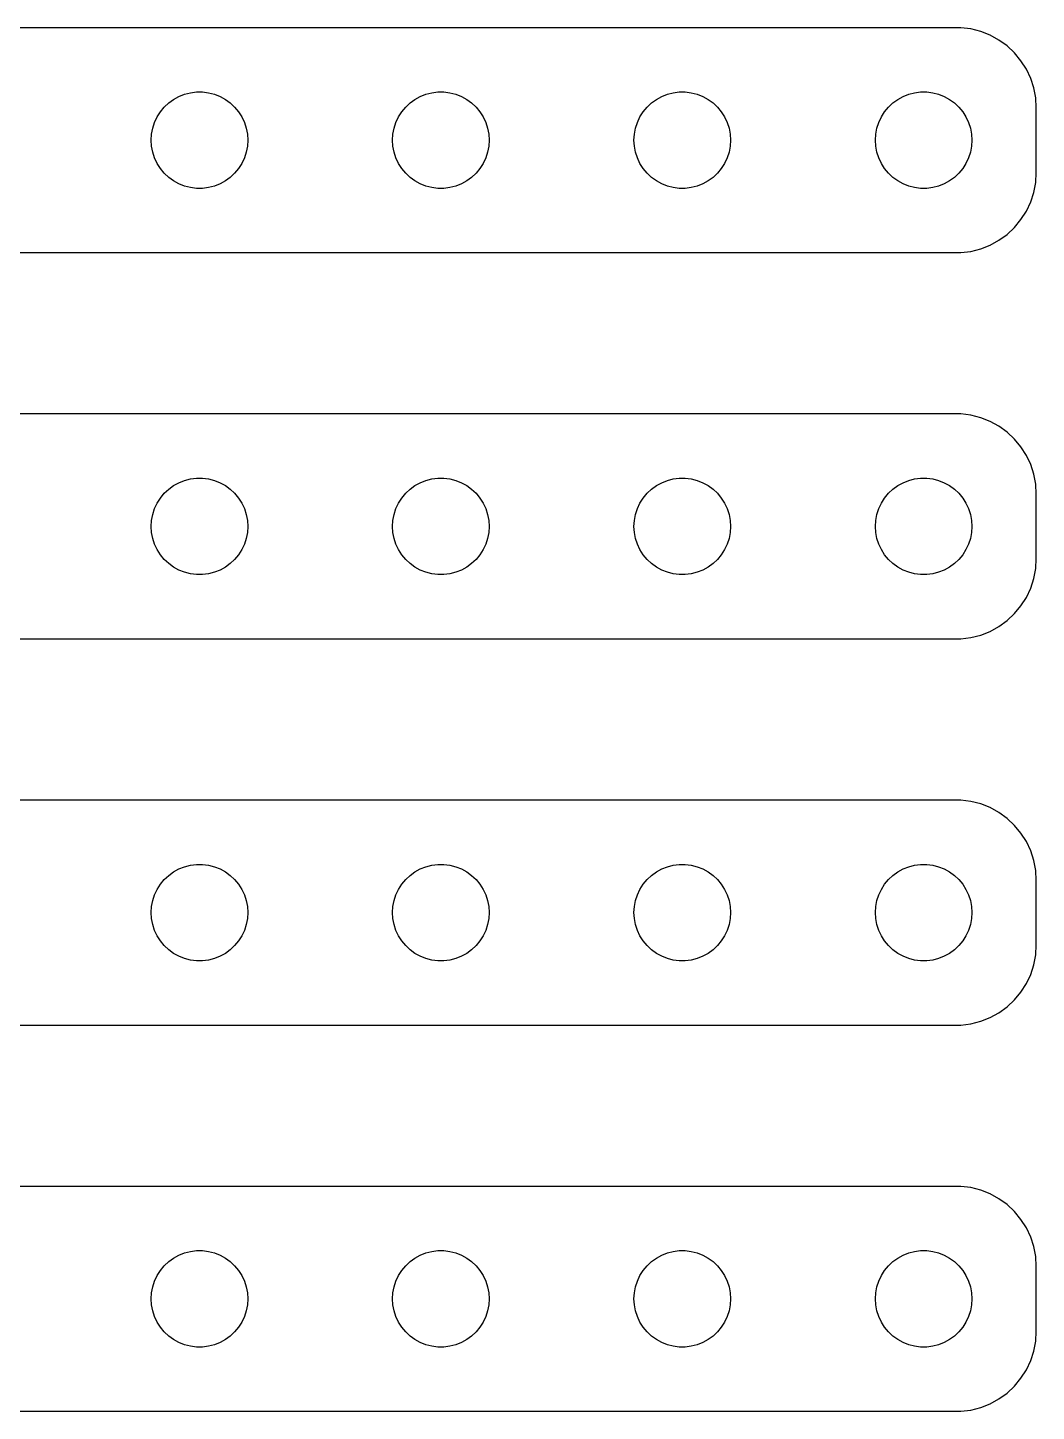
# Model space of a CAD drawing. Header units: metres. Extents: x -127 to 127, y 65 to 151.
# Drawn here: x 64.3 to 127, y 65 to 151 of the extents above; entities that cross this region are included whole.
import ezdxf

# ---------------------------------------------------------------- set-up
doc = ezdxf.new("R2010")
doc.units = ezdxf.units.M

msp = doc.modelspace()

# ---------------------------------------------------------------- linework, layer by layer
for p, q in [((122.314, 150.99), (-122.314, 150.99)), ((122.937, 150.911), (122.314, 150.99)), ((123.545, 150.755), (122.937, 150.911)), ((124.129, 150.524), (123.545, 150.755)), ((124.679, 150.222), (124.129, 150.524)), ((125.187, 149.853), (124.679, 150.222)), ((125.645, 149.423), (125.187, 149.853)), ((126.045, 148.939), (125.645, 149.423)), ((126.382, 148.409), (126.045, 148.939)), ((126.649, 147.841), (126.382, 148.409)), ((126.843, 147.243), (126.649, 147.841)), ((126.961, 146.627), (126.843, 147.243)), ((72.8131, 146.054), (73.0877, 146.312)), ((73.0877, 146.312), (73.3925, 146.533)), ((73.3925, 146.533), (73.7227, 146.714)), ((73.7227, 146.714), (74.073, 146.853)), ((74.073, 146.853), (74.4379, 146.947)), ((74.4379, 146.947), (74.8116, 146.994)), ((74.8116, 146.994), (75.1884, 146.994)), ((75.1884, 146.994), (75.5621, 146.947)), ((75.5621, 146.947), (75.927, 146.853)), ((75.927, 146.853), (76.2773, 146.714)), ((76.2773, 146.714), (76.6075, 146.533)), ((76.6075, 146.533), (76.9123, 146.312)), ((76.9123, 146.312), (77.1869, 146.054)), ((87.8131, 146.054), (88.0877, 146.312)), ((88.0877, 146.312), (88.3925, 146.533)), ((88.3925, 146.533), (88.7227, 146.714)), ((88.7227, 146.714), (89.073, 146.853)), ((89.073, 146.853), (89.4379, 146.947)), ((89.4379, 146.947), (89.8116, 146.994)), ((89.8116, 146.994), (90.1884, 146.994)), ((90.1884, 146.994), (90.5621, 146.947)), ((90.5621, 146.947), (90.927, 146.853)), ((90.927, 146.853), (91.2773, 146.714)), ((91.2773, 146.714), (91.6075, 146.533)), ((91.6075, 146.533), (91.9123, 146.312)), ((91.9123, 146.312), (92.1869, 146.054)), ((102.813, 146.054), (103.088, 146.312)), ((103.088, 146.312), (103.393, 146.533)), ((103.393, 146.533), (103.723, 146.714)), ((103.723, 146.714), (104.073, 146.853)), ((104.073, 146.853), (104.438, 146.947)), ((104.438, 146.947), (104.812, 146.994)), ((104.812, 146.994), (105.188, 146.994)), ((105.188, 146.994), (105.562, 146.947)), ((105.562, 146.947), (105.927, 146.853)), ((105.927, 146.853), (106.277, 146.714)), ((106.277, 146.714), (106.607, 146.533)), ((106.607, 146.533), (106.912, 146.312)), ((106.912, 146.312), (107.187, 146.054)), ((117.813, 146.054), (118.088, 146.312)), ((118.088, 146.312), (118.393, 146.533)), ((118.393, 146.533), (118.723, 146.714)), ((118.723, 146.714), (119.073, 146.853)), ((119.073, 146.853), (119.438, 146.947)), ((119.438, 146.947), (119.812, 146.994)), ((119.812, 146.994), (120.188, 146.994)), ((120.188, 146.994), (120.562, 146.947)), ((120.562, 146.947), (120.927, 146.853)), ((120.927, 146.853), (121.277, 146.714)), ((121.277, 146.714), (121.607, 146.533)), ((121.607, 146.533), (121.912, 146.312)), ((121.912, 146.312), (122.187, 146.054)), ((127, 146), (126.961, 146.627)), ((72.2107, 145.104), (72.3711, 145.445)), ((72.3711, 145.445), (72.573, 145.763)), ((72.573, 145.763), (72.8131, 146.054)), ((77.1869, 146.054), (77.427, 145.763)), ((77.427, 145.763), (77.6289, 145.445)), ((77.6289, 145.445), (77.7893, 145.104)), ((87.2107, 145.104), (87.3711, 145.445)), ((87.3711, 145.445), (87.573, 145.763)), ((87.573, 145.763), (87.8131, 146.054)), ((92.1869, 146.054), (92.427, 145.763)), ((92.427, 145.763), (92.6289, 145.445)), ((92.6289, 145.445), (92.7893, 145.104)), ((102.211, 145.104), (102.371, 145.445)), ((102.371, 145.445), (102.573, 145.763)), ((102.573, 145.763), (102.813, 146.054)), ((107.187, 146.054), (107.427, 145.763)), ((107.427, 145.763), (107.629, 145.445)), ((107.629, 145.445), (107.789, 145.104)), ((117.211, 145.104), (117.371, 145.445)), ((117.371, 145.445), (117.573, 145.763)), ((117.573, 145.763), (117.813, 146.054)), ((122.187, 146.054), (122.427, 145.763)), ((122.427, 145.763), (122.629, 145.445)), ((122.629, 145.445), (122.789, 145.104)), ((127, 142), (127, 146)), ((72.0237, 144.376), (72.0943, 144.746)), ((72.0943, 144.746), (72.2107, 145.104)), ((77.7893, 145.104), (77.9057, 144.746)), ((77.9057, 144.746), (77.9763, 144.376)), ((87.0237, 144.376), (87.0943, 144.746)), ((87.0943, 144.746), (87.2107, 145.104)), ((92.7893, 145.104), (92.9057, 144.746)), ((92.9057, 144.746), (92.9763, 144.376)), ((102.024, 144.376), (102.094, 144.746)), ((102.094, 144.746), (102.211, 145.104)), ((107.789, 145.104), (107.906, 144.746)), ((107.906, 144.746), (107.976, 144.376)), ((117.024, 144.376), (117.094, 144.746)), ((117.094, 144.746), (117.211, 145.104)), ((122.789, 145.104), (122.906, 144.746)), ((122.906, 144.746), (122.976, 144.376)), ((72, 144), (72.0237, 144.376)), ((72.0237, 143.624), (72, 144)), ((72.0943, 143.254), (72.0237, 143.624)), ((77.9763, 143.624), (77.9057, 143.254)), ((77.9763, 144.376), (78, 144)), ((78, 144), (77.9763, 143.624)), ((87, 144), (87.0237, 144.376)), ((87.0237, 143.624), (87, 144)), ((87.0943, 143.254), (87.0237, 143.624)), ((92.9763, 143.624), (92.9057, 143.254)), ((92.9763, 144.376), (93, 144)), ((93, 144), (92.9763, 143.624)), ((102, 144), (102.024, 144.376)), ((102.024, 143.624), (102, 144)), ((102.094, 143.254), (102.024, 143.624)), ((107.976, 143.624), (107.906, 143.254)), ((107.976, 144.376), (108, 144)), ((108, 144), (107.976, 143.624)), ((117, 144), (117.024, 144.376)), ((117.024, 143.624), (117, 144)), ((117.094, 143.254), (117.024, 143.624)), ((122.976, 143.624), (122.906, 143.254)), ((122.976, 144.376), (123, 144)), ((123, 144), (122.976, 143.624)), ((72.2107, 142.896), (72.0943, 143.254)), ((72.3711, 142.555), (72.2107, 142.896)), ((77.7893, 142.896), (77.6289, 142.555)), ((77.9057, 143.254), (77.7893, 142.896)), ((87.2107, 142.896), (87.0943, 143.254)), ((87.3711, 142.555), (87.2107, 142.896)), ((92.7893, 142.896), (92.6289, 142.555)), ((92.9057, 143.254), (92.7893, 142.896)), ((102.211, 142.896), (102.094, 143.254)), ((102.371, 142.555), (102.211, 142.896)), ((107.789, 142.896), (107.629, 142.555)), ((107.906, 143.254), (107.789, 142.896)), ((117.211, 142.896), (117.094, 143.254)), ((117.371, 142.555), (117.211, 142.896)), ((122.789, 142.896), (122.629, 142.555)), ((122.906, 143.254), (122.789, 142.896)), ((72.573, 142.237), (72.3711, 142.555)), ((72.8131, 141.946), (72.573, 142.237)), ((73.0877, 141.688), (72.8131, 141.946)), ((77.1869, 141.946), (76.9123, 141.688)), ((77.427, 142.237), (77.1869, 141.946)), ((77.6289, 142.555), (77.427, 142.237)), ((87.573, 142.237), (87.3711, 142.555)), ((87.8131, 141.946), (87.573, 142.237)), ((88.0877, 141.688), (87.8131, 141.946)), ((92.1869, 141.946), (91.9123, 141.688)), ((92.427, 142.237), (92.1869, 141.946)), ((92.6289, 142.555), (92.427, 142.237)), ((102.573, 142.237), (102.371, 142.555)), ((102.813, 141.946), (102.573, 142.237)), ((103.088, 141.688), (102.813, 141.946)), ((107.187, 141.946), (106.912, 141.688)), ((107.427, 142.237), (107.187, 141.946)), ((107.629, 142.555), (107.427, 142.237)), ((117.573, 142.237), (117.371, 142.555)), ((117.813, 141.946), (117.573, 142.237)), ((118.088, 141.688), (117.813, 141.946)), ((122.187, 141.946), (121.912, 141.688)), ((122.427, 142.237), (122.187, 141.946)), ((122.629, 142.555), (122.427, 142.237)), ((126.961, 141.373), (127, 142)), ((73.3925, 141.467), (73.0877, 141.688)), ((73.7227, 141.286), (73.3925, 141.467)), ((74.073, 141.147), (73.7227, 141.286)), ((74.4379, 141.053), (74.073, 141.147)), ((74.8116, 141.006), (74.4379, 141.053)), ((75.5621, 141.053), (75.1884, 141.006)), ((75.927, 141.147), (75.5621, 141.053)), ((76.2773, 141.286), (75.927, 141.147)), ((76.6075, 141.467), (76.2773, 141.286)), ((76.9123, 141.688), (76.6075, 141.467)), ((88.3925, 141.467), (88.0877, 141.688)), ((88.7227, 141.286), (88.3925, 141.467)), ((89.073, 141.147), (88.7227, 141.286)), ((89.4379, 141.053), (89.073, 141.147)), ((89.8116, 141.006), (89.4379, 141.053)), ((90.5621, 141.053), (90.1884, 141.006)), ((90.927, 141.147), (90.5621, 141.053)), ((91.2773, 141.286), (90.927, 141.147)), ((91.6075, 141.467), (91.2773, 141.286)), ((91.9123, 141.688), (91.6075, 141.467)), ((103.393, 141.467), (103.088, 141.688)), ((103.723, 141.286), (103.393, 141.467)), ((104.073, 141.147), (103.723, 141.286)), ((104.438, 141.053), (104.073, 141.147)), ((104.812, 141.006), (104.438, 141.053)), ((105.562, 141.053), (105.188, 141.006)), ((105.927, 141.147), (105.562, 141.053)), ((106.277, 141.286), (105.927, 141.147)), ((106.607, 141.467), (106.277, 141.286)), ((106.912, 141.688), (106.607, 141.467)), ((118.393, 141.467), (118.088, 141.688)), ((118.723, 141.286), (118.393, 141.467)), ((119.073, 141.147), (118.723, 141.286)), ((119.438, 141.053), (119.073, 141.147)), ((119.812, 141.006), (119.438, 141.053)), ((120.562, 141.053), (120.188, 141.006)), ((120.927, 141.147), (120.562, 141.053)), ((121.277, 141.286), (120.927, 141.147)), ((121.607, 141.467), (121.277, 141.286)), ((121.912, 141.688), (121.607, 141.467)), ((126.843, 140.757), (126.961, 141.373)), ((75.1884, 141.006), (74.8116, 141.006)), ((90.1884, 141.006), (89.8116, 141.006)), ((105.188, 141.006), (104.812, 141.006)), ((120.188, 141.006), (119.812, 141.006)), ((126.382, 139.591), (126.649, 140.159)), ((126.649, 140.159), (126.843, 140.757)), ((126.045, 139.061), (126.382, 139.591)), ((125.187, 138.147), (125.645, 138.577)), ((125.645, 138.577), (126.045, 139.061)), ((124.129, 137.476), (124.679, 137.778)), ((124.679, 137.778), (125.187, 138.147)), ((-122.314, 137.01), (122.314, 137.01)), ((122.314, 137.01), (122.937, 137.089)), ((122.937, 137.089), (123.545, 137.245)), ((123.545, 137.245), (124.129, 137.476)), ((122.314, 126.99), (-122.314, 126.99)), ((122.937, 126.911), (122.314, 126.99)), ((123.545, 126.755), (122.937, 126.911)), ((124.129, 126.524), (123.545, 126.755)), ((124.679, 126.222), (124.129, 126.524)), ((125.187, 125.853), (124.679, 126.222)), ((125.645, 125.423), (125.187, 125.853)), ((126.045, 124.939), (125.645, 125.423)), ((126.382, 124.409), (126.045, 124.939)), ((126.649, 123.841), (126.382, 124.409)), ((126.843, 123.243), (126.649, 123.841)), ((74.4379, 122.947), (74.8116, 122.994)), ((74.8116, 122.994), (75.1884, 122.994)), ((75.1884, 122.994), (75.5621, 122.947)), ((89.4379, 122.947), (89.8116, 122.994)), ((89.8116, 122.994), (90.1884, 122.994)), ((90.1884, 122.994), (90.5621, 122.947)), ((104.438, 122.947), (104.812, 122.994)), ((104.812, 122.994), (105.188, 122.994)), ((105.188, 122.994), (105.562, 122.947)), ((119.438, 122.947), (119.812, 122.994)), ((119.812, 122.994), (120.188, 122.994)), ((120.188, 122.994), (120.562, 122.947)), ((126.961, 122.627), (126.843, 123.243)), ((72.8131, 122.054), (73.0877, 122.312)), ((73.0877, 122.312), (73.3925, 122.533)), ((73.3925, 122.533), (73.7227, 122.714)), ((73.7227, 122.714), (74.073, 122.853)), ((74.073, 122.853), (74.4379, 122.947)), ((75.5621, 122.947), (75.927, 122.853)), ((75.927, 122.853), (76.2773, 122.714)), ((76.2773, 122.714), (76.6075, 122.533)), ((76.6075, 122.533), (76.9123, 122.312)), ((76.9123, 122.312), (77.1869, 122.054)), ((87.8131, 122.054), (88.0877, 122.312)), ((88.0877, 122.312), (88.3925, 122.533)), ((88.3925, 122.533), (88.7227, 122.714)), ((88.7227, 122.714), (89.073, 122.853)), ((89.073, 122.853), (89.4379, 122.947)), ((90.5621, 122.947), (90.927, 122.853)), ((90.927, 122.853), (91.2773, 122.714)), ((91.2773, 122.714), (91.6075, 122.533)), ((91.6075, 122.533), (91.9123, 122.312)), ((91.9123, 122.312), (92.1869, 122.054)), ((102.813, 122.054), (103.088, 122.312)), ((103.088, 122.312), (103.393, 122.533)), ((103.393, 122.533), (103.723, 122.714)), ((103.723, 122.714), (104.073, 122.853)), ((104.073, 122.853), (104.438, 122.947)), ((105.562, 122.947), (105.927, 122.853)), ((105.927, 122.853), (106.277, 122.714)), ((106.277, 122.714), (106.607, 122.533)), ((106.607, 122.533), (106.912, 122.312)), ((106.912, 122.312), (107.187, 122.054)), ((117.813, 122.054), (118.088, 122.312)), ((118.088, 122.312), (118.393, 122.533)), ((118.393, 122.533), (118.723, 122.714)), ((118.723, 122.714), (119.073, 122.853)), ((119.073, 122.853), (119.438, 122.947)), ((120.562, 122.947), (120.927, 122.853)), ((120.927, 122.853), (121.277, 122.714)), ((121.277, 122.714), (121.607, 122.533)), ((121.607, 122.533), (121.912, 122.312)), ((121.912, 122.312), (122.187, 122.054)), ((127, 122), (126.961, 122.627)), ((72.2107, 121.104), (72.3711, 121.445)), ((72.3711, 121.445), (72.573, 121.763)), ((72.573, 121.763), (72.8131, 122.054)), ((77.1869, 122.054), (77.427, 121.763)), ((77.427, 121.763), (77.6289, 121.445)), ((77.6289, 121.445), (77.7893, 121.104)), ((87.2107, 121.104), (87.3711, 121.445)), ((87.3711, 121.445), (87.573, 121.763)), ((87.573, 121.763), (87.8131, 122.054)), ((92.1869, 122.054), (92.427, 121.763)), ((92.427, 121.763), (92.6289, 121.445)), ((92.6289, 121.445), (92.7893, 121.104)), ((102.211, 121.104), (102.371, 121.445)), ((102.371, 121.445), (102.573, 121.763)), ((102.573, 121.763), (102.813, 122.054)), ((107.187, 122.054), (107.427, 121.763)), ((107.427, 121.763), (107.629, 121.445)), ((107.629, 121.445), (107.789, 121.104)), ((117.211, 121.104), (117.371, 121.445)), ((117.371, 121.445), (117.573, 121.763)), ((117.573, 121.763), (117.813, 122.054)), ((122.187, 122.054), (122.427, 121.763)), ((122.427, 121.763), (122.629, 121.445)), ((122.629, 121.445), (122.789, 121.104)), ((127, 118), (127, 122)), ((72, 120), (72.0237, 120.376)), ((72.0237, 120.376), (72.0943, 120.746)), ((72.0943, 120.746), (72.2107, 121.104)), ((77.7893, 121.104), (77.9057, 120.746)), ((77.9057, 120.746), (77.9763, 120.376)), ((77.9763, 120.376), (78, 120)), ((87, 120), (87.0237, 120.376)), ((87.0237, 120.376), (87.0943, 120.746)), ((87.0943, 120.746), (87.2107, 121.104)), ((92.7893, 121.104), (92.9057, 120.746)), ((92.9057, 120.746), (92.9763, 120.376)), ((92.9763, 120.376), (93, 120)), ((102, 120), (102.024, 120.376)), ((102.024, 120.376), (102.094, 120.746)), ((102.094, 120.746), (102.211, 121.104)), ((107.789, 121.104), (107.906, 120.746)), ((107.906, 120.746), (107.976, 120.376)), ((107.976, 120.376), (108, 120)), ((117, 120), (117.024, 120.376)), ((117.024, 120.376), (117.094, 120.746)), ((117.094, 120.746), (117.211, 121.104)), ((122.789, 121.104), (122.906, 120.746)), ((122.906, 120.746), (122.976, 120.376)), ((122.976, 120.376), (123, 120)), ((72.0237, 119.624), (72, 120)), ((72.0943, 119.254), (72.0237, 119.624)), ((77.9763, 119.624), (77.9057, 119.254)), ((78, 120), (77.9763, 119.624)), ((87.0237, 119.624), (87, 120)), ((87.0943, 119.254), (87.0237, 119.624)), ((92.9763, 119.624), (92.9057, 119.254)), ((93, 120), (92.9763, 119.624)), ((102.024, 119.624), (102, 120)), ((102.094, 119.254), (102.024, 119.624)), ((107.976, 119.624), (107.906, 119.254)), ((108, 120), (107.976, 119.624)), ((117.024, 119.624), (117, 120)), ((117.094, 119.254), (117.024, 119.624)), ((122.976, 119.624), (122.906, 119.254)), ((123, 120), (122.976, 119.624)), ((72.2107, 118.896), (72.0943, 119.254)), ((72.3711, 118.555), (72.2107, 118.896)), ((77.7893, 118.896), (77.6289, 118.555)), ((77.9057, 119.254), (77.7893, 118.896)), ((87.2107, 118.896), (87.0943, 119.254)), ((87.3711, 118.555), (87.2107, 118.896)), ((92.7893, 118.896), (92.6289, 118.555)), ((92.9057, 119.254), (92.7893, 118.896)), ((102.211, 118.896), (102.094, 119.254)), ((102.371, 118.555), (102.211, 118.896)), ((107.789, 118.896), (107.629, 118.555)), ((107.906, 119.254), (107.789, 118.896)), ((117.211, 118.896), (117.094, 119.254)), ((117.371, 118.555), (117.211, 118.896)), ((122.789, 118.896), (122.629, 118.555)), ((122.906, 119.254), (122.789, 118.896)), ((72.573, 118.237), (72.3711, 118.555)), ((72.8131, 117.946), (72.573, 118.237)), ((73.0877, 117.688), (72.8131, 117.946)), ((77.1869, 117.946), (76.9123, 117.688)), ((77.427, 118.237), (77.1869, 117.946)), ((77.6289, 118.555), (77.427, 118.237)), ((87.573, 118.237), (87.3711, 118.555)), ((87.8131, 117.946), (87.573, 118.237)), ((88.0877, 117.688), (87.8131, 117.946)), ((92.1869, 117.946), (91.9123, 117.688)), ((92.427, 118.237), (92.1869, 117.946)), ((92.6289, 118.555), (92.427, 118.237)), ((102.573, 118.237), (102.371, 118.555)), ((102.813, 117.946), (102.573, 118.237)), ((103.088, 117.688), (102.813, 117.946)), ((107.187, 117.946), (106.912, 117.688)), ((107.427, 118.237), (107.187, 117.946)), ((107.629, 118.555), (107.427, 118.237)), ((117.573, 118.237), (117.371, 118.555)), ((117.813, 117.946), (117.573, 118.237)), ((118.088, 117.688), (117.813, 117.946)), ((122.187, 117.946), (121.912, 117.688)), ((122.427, 118.237), (122.187, 117.946)), ((122.629, 118.555), (122.427, 118.237)), ((126.961, 117.373), (127, 118)), ((73.3925, 117.467), (73.0877, 117.688)), ((73.7227, 117.286), (73.3925, 117.467)), ((74.073, 117.147), (73.7227, 117.286)), ((74.4379, 117.053), (74.073, 117.147)), ((74.8116, 117.006), (74.4379, 117.053)), ((75.1884, 117.006), (74.8116, 117.006)), ((75.5621, 117.053), (75.1884, 117.006)), ((75.927, 117.147), (75.5621, 117.053)), ((76.2773, 117.286), (75.927, 117.147)), ((76.6075, 117.467), (76.2773, 117.286)), ((76.9123, 117.688), (76.6075, 117.467)), ((88.3925, 117.467), (88.0877, 117.688)), ((88.7227, 117.286), (88.3925, 117.467)), ((89.073, 117.147), (88.7227, 117.286)), ((89.4379, 117.053), (89.073, 117.147)), ((89.8116, 117.006), (89.4379, 117.053)), ((90.1884, 117.006), (89.8116, 117.006)), ((90.5621, 117.053), (90.1884, 117.006)), ((90.927, 117.147), (90.5621, 117.053)), ((91.2773, 117.286), (90.927, 117.147)), ((91.6075, 117.467), (91.2773, 117.286)), ((91.9123, 117.688), (91.6075, 117.467)), ((103.393, 117.467), (103.088, 117.688)), ((103.723, 117.286), (103.393, 117.467)), ((104.073, 117.147), (103.723, 117.286)), ((104.438, 117.053), (104.073, 117.147)), ((104.812, 117.006), (104.438, 117.053)), ((105.188, 117.006), (104.812, 117.006)), ((105.562, 117.053), (105.188, 117.006)), ((105.927, 117.147), (105.562, 117.053)), ((106.277, 117.286), (105.927, 117.147)), ((106.607, 117.467), (106.277, 117.286)), ((106.912, 117.688), (106.607, 117.467)), ((118.393, 117.467), (118.088, 117.688)), ((118.723, 117.286), (118.393, 117.467)), ((119.073, 117.147), (118.723, 117.286)), ((119.438, 117.053), (119.073, 117.147)), ((119.812, 117.006), (119.438, 117.053)), ((120.188, 117.006), (119.812, 117.006)), ((120.562, 117.053), (120.188, 117.006)), ((120.927, 117.147), (120.562, 117.053)), ((121.277, 117.286), (120.927, 117.147)), ((121.607, 117.467), (121.277, 117.286)), ((121.912, 117.688), (121.607, 117.467)), ((126.843, 116.757), (126.961, 117.373)), ((126.382, 115.591), (126.649, 116.159)), ((126.649, 116.159), (126.843, 116.757)), ((126.045, 115.061), (126.382, 115.591)), ((125.187, 114.147), (125.645, 114.577)), ((125.645, 114.577), (126.045, 115.061)), ((124.129, 113.476), (124.679, 113.778)), ((124.679, 113.778), (125.187, 114.147)), ((-122.314, 113.01), (122.314, 113.01)), ((122.314, 113.01), (122.937, 113.089)), ((122.937, 113.089), (123.545, 113.245)), ((123.545, 113.245), (124.129, 113.476)), ((122.314, 102.99), (-122.314, 102.99)), ((122.937, 102.911), (122.314, 102.99)), ((123.545, 102.755), (122.937, 102.911)), ((124.129, 102.524), (123.545, 102.755)), ((124.679, 102.222), (124.129, 102.524)), ((125.187, 101.853), (124.679, 102.222)), ((125.645, 101.423), (125.187, 101.853)), ((126.045, 100.939), (125.645, 101.423)), ((126.382, 100.409), (126.045, 100.939)), ((126.649, 99.8406), (126.382, 100.409)), ((126.843, 99.2434), (126.649, 99.8406)), ((74.073, 98.8532), (74.4379, 98.9469)), ((74.4379, 98.9469), (74.8116, 98.9941)), ((74.8116, 98.9941), (75.1884, 98.9941)), ((75.1884, 98.9941), (75.5621, 98.9469)), ((75.5621, 98.9469), (75.927, 98.8532)), ((89.073, 98.8532), (89.4379, 98.9469)), ((89.4379, 98.9469), (89.8116, 98.9941)), ((89.8116, 98.9941), (90.1884, 98.9941)), ((90.1884, 98.9941), (90.5621, 98.9469)), ((90.5621, 98.9469), (90.927, 98.8532)), ((104.073, 98.8532), (104.438, 98.9469)), ((104.438, 98.9469), (104.812, 98.9941)), ((104.812, 98.9941), (105.188, 98.9941)), ((105.188, 98.9941), (105.562, 98.9469)), ((105.562, 98.9469), (105.927, 98.8532)), ((119.073, 98.8532), (119.438, 98.9469)), ((119.438, 98.9469), (119.812, 98.9941)), ((119.812, 98.9941), (120.188, 98.9941)), ((120.188, 98.9941), (120.562, 98.9469)), ((120.562, 98.9469), (120.927, 98.8532)), ((126.961, 98.6267), (126.843, 99.2434)), ((72.573, 97.7634), (72.8131, 98.0536)), ((72.8131, 98.0536), (73.0877, 98.3115)), ((73.0877, 98.3115), (73.3925, 98.533)), ((73.3925, 98.533), (73.7227, 98.7145)), ((73.7227, 98.7145), (74.073, 98.8532)), ((75.927, 98.8532), (76.2773, 98.7145)), ((76.2773, 98.7145), (76.6075, 98.533)), ((76.6075, 98.533), (76.9123, 98.3115)), ((76.9123, 98.3115), (77.1869, 98.0536)), ((77.1869, 98.0536), (77.427, 97.7634)), ((87.573, 97.7634), (87.8131, 98.0536)), ((87.8131, 98.0536), (88.0877, 98.3115)), ((88.0877, 98.3115), (88.3925, 98.533)), ((88.3925, 98.533), (88.7227, 98.7145)), ((88.7227, 98.7145), (89.073, 98.8532)), ((90.927, 98.8532), (91.2773, 98.7145)), ((91.2773, 98.7145), (91.6075, 98.533)), ((91.6075, 98.533), (91.9123, 98.3115)), ((91.9123, 98.3115), (92.1869, 98.0536)), ((92.1869, 98.0536), (92.427, 97.7634)), ((102.573, 97.7634), (102.813, 98.0536)), ((102.813, 98.0536), (103.088, 98.3115)), ((103.088, 98.3115), (103.393, 98.533)), ((103.393, 98.533), (103.723, 98.7145)), ((103.723, 98.7145), (104.073, 98.8532)), ((105.927, 98.8532), (106.277, 98.7145)), ((106.277, 98.7145), (106.607, 98.533)), ((106.607, 98.533), (106.912, 98.3115)), ((106.912, 98.3115), (107.187, 98.0536)), ((107.187, 98.0536), (107.427, 97.7634)), ((117.573, 97.7634), (117.813, 98.0536)), ((117.813, 98.0536), (118.088, 98.3115)), ((118.088, 98.3115), (118.393, 98.533)), ((118.393, 98.533), (118.723, 98.7145)), ((118.723, 98.7145), (119.073, 98.8532)), ((120.927, 98.8532), (121.277, 98.7145)), ((121.277, 98.7145), (121.607, 98.533)), ((121.607, 98.533), (121.912, 98.3115)), ((121.912, 98.3115), (122.187, 98.0536)), ((122.187, 98.0536), (122.427, 97.7634)), ((127, 98), (126.961, 98.6267)), ((72.2107, 97.1044), (72.3711, 97.4453)), ((72.3711, 97.4453), (72.573, 97.7634)), ((77.427, 97.7634), (77.6289, 97.4453)), ((77.6289, 97.4453), (77.7893, 97.1044)), ((87.2107, 97.1044), (87.3711, 97.4453)), ((87.3711, 97.4453), (87.573, 97.7634)), ((92.427, 97.7634), (92.6289, 97.4453)), ((92.6289, 97.4453), (92.7893, 97.1044)), ((102.211, 97.1044), (102.371, 97.4453)), ((102.371, 97.4453), (102.573, 97.7634)), ((107.427, 97.7634), (107.629, 97.4453)), ((107.629, 97.4453), (107.789, 97.1044)), ((117.211, 97.1044), (117.371, 97.4453)), ((117.371, 97.4453), (117.573, 97.7634)), ((122.427, 97.7634), (122.629, 97.4453)), ((122.629, 97.4453), (122.789, 97.1044)), ((127, 94), (127, 98)), ((72, 96), (72.0237, 96.376)), ((72.0237, 96.376), (72.0943, 96.7461)), ((72.0943, 96.7461), (72.2107, 97.1044)), ((77.7893, 97.1044), (77.9057, 96.7461)), ((77.9057, 96.7461), (77.9763, 96.376)), ((77.9763, 96.376), (78, 96)), ((87, 96), (87.0237, 96.376)), ((87.0237, 96.376), (87.0943, 96.7461)), ((87.0943, 96.7461), (87.2107, 97.1044)), ((92.7893, 97.1044), (92.9057, 96.7461)), ((92.9057, 96.7461), (92.9763, 96.376)), ((92.9763, 96.376), (93, 96)), ((102, 96), (102.024, 96.376)), ((102.024, 96.376), (102.094, 96.7461)), ((102.094, 96.7461), (102.211, 97.1044)), ((107.789, 97.1044), (107.906, 96.7461)), ((107.906, 96.7461), (107.976, 96.376)), ((107.976, 96.376), (108, 96)), ((117, 96), (117.024, 96.376)), ((117.024, 96.376), (117.094, 96.7461)), ((117.094, 96.7461), (117.211, 97.1044)), ((122.789, 97.1044), (122.906, 96.7461)), ((122.906, 96.7461), (122.976, 96.376)), ((122.976, 96.376), (123, 96)), ((72.0237, 95.624), (72, 96)), ((72.0943, 95.2539), (72.0237, 95.624)), ((77.9763, 95.624), (77.9057, 95.2539)), ((78, 96), (77.9763, 95.624)), ((87.0237, 95.624), (87, 96)), ((87.0943, 95.2539), (87.0237, 95.624)), ((92.9763, 95.624), (92.9057, 95.2539)), ((93, 96), (92.9763, 95.624)), ((102.024, 95.624), (102, 96)), ((102.094, 95.2539), (102.024, 95.624)), ((107.976, 95.624), (107.906, 95.2539)), ((108, 96), (107.976, 95.624)), ((117.024, 95.624), (117, 96)), ((117.094, 95.2539), (117.024, 95.624)), ((122.976, 95.624), (122.906, 95.2539)), ((123, 96), (122.976, 95.624)), ((72.2107, 94.8956), (72.0943, 95.2539)), ((72.3711, 94.5547), (72.2107, 94.8956)), ((77.7893, 94.8956), (77.6289, 94.5547)), ((77.9057, 95.2539), (77.7893, 94.8956)), ((87.2107, 94.8956), (87.0943, 95.2539)), ((87.3711, 94.5547), (87.2107, 94.8956)), ((92.7893, 94.8956), (92.6289, 94.5547)), ((92.9057, 95.2539), (92.7893, 94.8956)), ((102.211, 94.8956), (102.094, 95.2539)), ((102.371, 94.5547), (102.211, 94.8956)), ((107.789, 94.8956), (107.629, 94.5547)), ((107.906, 95.2539), (107.789, 94.8956)), ((117.211, 94.8956), (117.094, 95.2539)), ((117.371, 94.5547), (117.211, 94.8956)), ((122.789, 94.8956), (122.629, 94.5547)), ((122.906, 95.2539), (122.789, 94.8956)), ((72.573, 94.2366), (72.3711, 94.5547)), ((72.8131, 93.9464), (72.573, 94.2366)), ((73.0877, 93.6885), (72.8131, 93.9464)), ((77.1869, 93.9464), (76.9123, 93.6885)), ((77.427, 94.2366), (77.1869, 93.9464)), ((77.6289, 94.5547), (77.427, 94.2366)), ((87.573, 94.2366), (87.3711, 94.5547)), ((87.8131, 93.9464), (87.573, 94.2366)), ((88.0877, 93.6885), (87.8131, 93.9464)), ((92.1869, 93.9464), (91.9123, 93.6885)), ((92.427, 94.2366), (92.1869, 93.9464)), ((92.6289, 94.5547), (92.427, 94.2366)), ((102.573, 94.2366), (102.371, 94.5547)), ((102.813, 93.9464), (102.573, 94.2366)), ((103.088, 93.6885), (102.813, 93.9464)), ((107.187, 93.9464), (106.912, 93.6885)), ((107.427, 94.2366), (107.187, 93.9464)), ((107.629, 94.5547), (107.427, 94.2366)), ((117.573, 94.2366), (117.371, 94.5547)), ((117.813, 93.9464), (117.573, 94.2366)), ((118.088, 93.6885), (117.813, 93.9464)), ((122.187, 93.9464), (121.912, 93.6885)), ((122.427, 94.2366), (122.187, 93.9464)), ((122.629, 94.5547), (122.427, 94.2366)), ((126.961, 93.3733), (127, 94)), ((73.3925, 93.467), (73.0877, 93.6885)), ((73.7227, 93.2855), (73.3925, 93.467)), ((74.073, 93.1468), (73.7227, 93.2855)), ((74.4379, 93.0531), (74.073, 93.1468)), ((74.8116, 93.0059), (74.4379, 93.0531)), ((75.1884, 93.0059), (74.8116, 93.0059)), ((75.5621, 93.0531), (75.1884, 93.0059)), ((75.927, 93.1468), (75.5621, 93.0531)), ((76.2773, 93.2855), (75.927, 93.1468)), ((76.6075, 93.467), (76.2773, 93.2855)), ((76.9123, 93.6885), (76.6075, 93.467)), ((88.3925, 93.467), (88.0877, 93.6885)), ((88.7227, 93.2855), (88.3925, 93.467)), ((89.073, 93.1468), (88.7227, 93.2855)), ((89.4379, 93.0531), (89.073, 93.1468)), ((89.8116, 93.0059), (89.4379, 93.0531)), ((90.1884, 93.0059), (89.8116, 93.0059)), ((90.5621, 93.0531), (90.1884, 93.0059)), ((90.927, 93.1468), (90.5621, 93.0531)), ((91.2773, 93.2855), (90.927, 93.1468)), ((91.6075, 93.467), (91.2773, 93.2855)), ((91.9123, 93.6885), (91.6075, 93.467)), ((103.393, 93.467), (103.088, 93.6885)), ((103.723, 93.2855), (103.393, 93.467)), ((104.073, 93.1468), (103.723, 93.2855)), ((104.438, 93.0531), (104.073, 93.1468)), ((104.812, 93.0059), (104.438, 93.0531)), ((105.188, 93.0059), (104.812, 93.0059)), ((105.562, 93.0531), (105.188, 93.0059)), ((105.927, 93.1468), (105.562, 93.0531)), ((106.277, 93.2855), (105.927, 93.1468)), ((106.607, 93.467), (106.277, 93.2855)), ((106.912, 93.6885), (106.607, 93.467)), ((118.393, 93.467), (118.088, 93.6885)), ((118.723, 93.2855), (118.393, 93.467)), ((119.073, 93.1468), (118.723, 93.2855)), ((119.438, 93.0531), (119.073, 93.1468)), ((119.812, 93.0059), (119.438, 93.0531)), ((120.188, 93.0059), (119.812, 93.0059)), ((120.562, 93.0531), (120.188, 93.0059)), ((120.927, 93.1468), (120.562, 93.0531)), ((121.277, 93.2855), (120.927, 93.1468)), ((121.607, 93.467), (121.277, 93.2855)), ((121.912, 93.6885), (121.607, 93.467)), ((126.843, 92.7566), (126.961, 93.3733)), ((126.382, 91.5912), (126.649, 92.1594)), ((126.649, 92.1594), (126.843, 92.7566)), ((126.045, 91.0611), (126.382, 91.5912)), ((125.187, 90.1474), (125.645, 90.5773)), ((125.645, 90.5773), (126.045, 91.0611)), ((123.545, 89.2447), (124.129, 89.4759)), ((124.129, 89.4759), (124.679, 89.7784)), ((124.679, 89.7784), (125.187, 90.1474)), ((-122.314, 89.0099), (122.314, 89.0099)), ((122.314, 89.0099), (122.937, 89.0886)), ((122.937, 89.0886), (123.545, 89.2447)), ((122.314, 78.9901), (-122.314, 78.9901)), ((122.937, 78.9114), (122.314, 78.9901)), ((123.545, 78.7553), (122.937, 78.9114)), ((124.129, 78.5241), (123.545, 78.7553)), ((124.679, 78.2216), (124.129, 78.5241)), ((125.187, 77.8526), (124.679, 78.2216)), ((125.645, 77.4227), (125.187, 77.8526)), ((126.045, 76.9389), (125.645, 77.4227)), ((126.382, 76.4088), (126.045, 76.9389)), ((126.649, 75.8406), (126.382, 76.4088)), ((126.843, 75.2434), (126.649, 75.8406)), ((73.7227, 74.7145), (74.073, 74.8532)), ((74.073, 74.8532), (74.4379, 74.9469)), ((74.4379, 74.9469), (74.8116, 74.9941)), ((74.8116, 74.9941), (75.1884, 74.9941)), ((75.1884, 74.9941), (75.5621, 74.9469)), ((75.5621, 74.9469), (75.927, 74.8532)), ((75.927, 74.8532), (76.2773, 74.7145)), ((88.7227, 74.7145), (89.073, 74.8532)), ((89.073, 74.8532), (89.4379, 74.9469)), ((89.4379, 74.9469), (89.8116, 74.9941)), ((89.8116, 74.9941), (90.1884, 74.9941)), ((90.1884, 74.9941), (90.5621, 74.9469)), ((90.5621, 74.9469), (90.927, 74.8532)), ((90.927, 74.8532), (91.2773, 74.7145)), ((103.723, 74.7145), (104.073, 74.8532)), ((104.073, 74.8532), (104.438, 74.9469)), ((104.438, 74.9469), (104.812, 74.9941)), ((104.812, 74.9941), (105.188, 74.9941)), ((105.188, 74.9941), (105.562, 74.9469)), ((105.562, 74.9469), (105.927, 74.8532)), ((105.927, 74.8532), (106.277, 74.7145)), ((118.723, 74.7145), (119.073, 74.8532)), ((119.073, 74.8532), (119.438, 74.9469)), ((119.438, 74.9469), (119.812, 74.9941)), ((119.812, 74.9941), (120.188, 74.9941)), ((120.188, 74.9941), (120.562, 74.9469)), ((120.562, 74.9469), (120.927, 74.8532)), ((120.927, 74.8532), (121.277, 74.7145)), ((126.961, 74.6267), (126.843, 75.2434)), ((72.573, 73.7634), (72.8131, 74.0536)), ((72.8131, 74.0536), (73.0877, 74.3115)), ((73.0877, 74.3115), (73.3925, 74.533)), ((73.3925, 74.533), (73.7227, 74.7145)), ((76.2773, 74.7145), (76.6075, 74.533)), ((76.6075, 74.533), (76.9123, 74.3115)), ((76.9123, 74.3115), (77.1869, 74.0536)), ((77.1869, 74.0536), (77.427, 73.7634)), ((87.573, 73.7634), (87.8131, 74.0536)), ((87.8131, 74.0536), (88.0877, 74.3115)), ((88.0877, 74.3115), (88.3925, 74.533)), ((88.3925, 74.533), (88.7227, 74.7145)), ((91.2773, 74.7145), (91.6075, 74.533)), ((91.6075, 74.533), (91.9123, 74.3115)), ((91.9123, 74.3115), (92.1869, 74.0536)), ((92.1869, 74.0536), (92.427, 73.7634)), ((102.573, 73.7634), (102.813, 74.0536)), ((102.813, 74.0536), (103.088, 74.3115)), ((103.088, 74.3115), (103.393, 74.533)), ((103.393, 74.533), (103.723, 74.7145)), ((106.277, 74.7145), (106.607, 74.533)), ((106.607, 74.533), (106.912, 74.3115)), ((106.912, 74.3115), (107.187, 74.0536)), ((107.187, 74.0536), (107.427, 73.7634)), ((117.573, 73.7634), (117.813, 74.0536)), ((117.813, 74.0536), (118.088, 74.3115)), ((118.088, 74.3115), (118.393, 74.533)), ((118.393, 74.533), (118.723, 74.7145)), ((121.277, 74.7145), (121.607, 74.533)), ((121.607, 74.533), (121.912, 74.3115)), ((121.912, 74.3115), (122.187, 74.0536)), ((122.187, 74.0536), (122.427, 73.7634)), ((127, 74), (126.961, 74.6267)), ((127, 70), (127, 74)), ((72.0943, 72.7461), (72.2107, 73.1044)), ((72.2107, 73.1044), (72.3711, 73.4453)), ((72.3711, 73.4453), (72.573, 73.7634)), ((77.427, 73.7634), (77.6289, 73.4453)), ((77.6289, 73.4453), (77.7893, 73.1044)), ((77.7893, 73.1044), (77.9057, 72.7461)), ((87.0943, 72.7461), (87.2107, 73.1044)), ((87.2107, 73.1044), (87.3711, 73.4453)), ((87.3711, 73.4453), (87.573, 73.7634)), ((92.427, 73.7634), (92.6289, 73.4453)), ((92.6289, 73.4453), (92.7893, 73.1044)), ((92.7893, 73.1044), (92.9057, 72.7461)), ((102.094, 72.7461), (102.211, 73.1044)), ((102.211, 73.1044), (102.371, 73.4453)), ((102.371, 73.4453), (102.573, 73.7634)), ((107.427, 73.7634), (107.629, 73.4453)), ((107.629, 73.4453), (107.789, 73.1044)), ((107.789, 73.1044), (107.906, 72.7461)), ((117.094, 72.7461), (117.211, 73.1044)), ((117.211, 73.1044), (117.371, 73.4453)), ((117.371, 73.4453), (117.573, 73.7634)), ((122.427, 73.7634), (122.629, 73.4453)), ((122.629, 73.4453), (122.789, 73.1044)), ((122.789, 73.1044), (122.906, 72.7461)), ((72, 72), (72.0237, 72.376)), ((72.0237, 72.376), (72.0943, 72.7461)), ((77.9057, 72.7461), (77.9763, 72.376)), ((77.9763, 72.376), (78, 72)), ((87, 72), (87.0237, 72.376)), ((87.0237, 72.376), (87.0943, 72.7461)), ((92.9057, 72.7461), (92.9763, 72.376)), ((92.9763, 72.376), (93, 72)), ((102, 72), (102.024, 72.376)), ((102.024, 72.376), (102.094, 72.7461)), ((107.906, 72.7461), (107.976, 72.376)), ((107.976, 72.376), (108, 72)), ((117, 72), (117.024, 72.376)), ((117.024, 72.376), (117.094, 72.7461)), ((122.906, 72.7461), (122.976, 72.376)), ((122.976, 72.376), (123, 72)), ((72.0237, 71.624), (72, 72)), ((72.0943, 71.2539), (72.0237, 71.624)), ((77.9763, 71.624), (77.9057, 71.2539)), ((78, 72), (77.9763, 71.624)), ((87.0237, 71.624), (87, 72)), ((87.0943, 71.2539), (87.0237, 71.624)), ((92.9763, 71.624), (92.9057, 71.2539)), ((93, 72), (92.9763, 71.624)), ((102.024, 71.624), (102, 72)), ((102.094, 71.2539), (102.024, 71.624)), ((107.976, 71.624), (107.906, 71.2539)), ((108, 72), (107.976, 71.624)), ((117.024, 71.624), (117, 72)), ((117.094, 71.2539), (117.024, 71.624)), ((122.976, 71.624), (122.906, 71.2539)), ((123, 72), (122.976, 71.624)), ((72.2107, 70.8956), (72.0943, 71.2539)), ((72.3711, 70.5547), (72.2107, 70.8956)), ((72.573, 70.2366), (72.3711, 70.5547)), ((77.6289, 70.5547), (77.427, 70.2366)), ((77.7893, 70.8956), (77.6289, 70.5547)), ((77.9057, 71.2539), (77.7893, 70.8956)), ((87.2107, 70.8956), (87.0943, 71.2539)), ((87.3711, 70.5547), (87.2107, 70.8956)), ((87.573, 70.2366), (87.3711, 70.5547)), ((92.6289, 70.5547), (92.427, 70.2366)), ((92.7893, 70.8956), (92.6289, 70.5547)), ((92.9057, 71.2539), (92.7893, 70.8956)), ((102.211, 70.8956), (102.094, 71.2539)), ((102.371, 70.5547), (102.211, 70.8956)), ((102.573, 70.2366), (102.371, 70.5547)), ((107.629, 70.5547), (107.427, 70.2366)), ((107.789, 70.8956), (107.629, 70.5547)), ((107.906, 71.2539), (107.789, 70.8956)), ((117.211, 70.8956), (117.094, 71.2539)), ((117.371, 70.5547), (117.211, 70.8956)), ((117.573, 70.2366), (117.371, 70.5547)), ((122.629, 70.5547), (122.427, 70.2366)), ((122.789, 70.8956), (122.629, 70.5547)), ((122.906, 71.2539), (122.789, 70.8956)), ((72.8131, 69.9464), (72.573, 70.2366)), ((73.0877, 69.6885), (72.8131, 69.9464)), ((73.3925, 69.467), (73.0877, 69.6885)), ((76.9123, 69.6885), (76.6075, 69.467)), ((77.1869, 69.9464), (76.9123, 69.6885)), ((77.427, 70.2366), (77.1869, 69.9464)), ((87.8131, 69.9464), (87.573, 70.2366)), ((88.0877, 69.6885), (87.8131, 69.9464)), ((88.3925, 69.467), (88.0877, 69.6885)), ((91.9123, 69.6885), (91.6075, 69.467)), ((92.1869, 69.9464), (91.9123, 69.6885)), ((92.427, 70.2366), (92.1869, 69.9464)), ((102.813, 69.9464), (102.573, 70.2366)), ((103.088, 69.6885), (102.813, 69.9464)), ((103.393, 69.467), (103.088, 69.6885)), ((106.912, 69.6885), (106.607, 69.467)), ((107.187, 69.9464), (106.912, 69.6885)), ((107.427, 70.2366), (107.187, 69.9464)), ((117.813, 69.9464), (117.573, 70.2366)), ((118.088, 69.6885), (117.813, 69.9464)), ((118.393, 69.467), (118.088, 69.6885)), ((121.912, 69.6885), (121.607, 69.467)), ((122.187, 69.9464), (121.912, 69.6885)), ((122.427, 70.2366), (122.187, 69.9464)), ((126.961, 69.3733), (127, 70)), ((73.7227, 69.2855), (73.3925, 69.467)), ((74.073, 69.1468), (73.7227, 69.2855)), ((74.4379, 69.0531), (74.073, 69.1468)), ((74.8116, 69.0059), (74.4379, 69.0531)), ((75.1884, 69.0059), (74.8116, 69.0059)), ((75.5621, 69.0531), (75.1884, 69.0059)), ((75.927, 69.1468), (75.5621, 69.0531)), ((76.2773, 69.2855), (75.927, 69.1468)), ((76.6075, 69.467), (76.2773, 69.2855)), ((88.7227, 69.2855), (88.3925, 69.467)), ((89.073, 69.1468), (88.7227, 69.2855)), ((89.4379, 69.0531), (89.073, 69.1468)), ((89.8116, 69.0059), (89.4379, 69.0531)), ((90.1884, 69.0059), (89.8116, 69.0059)), ((90.5621, 69.0531), (90.1884, 69.0059)), ((90.927, 69.1468), (90.5621, 69.0531)), ((91.2773, 69.2855), (90.927, 69.1468)), ((91.6075, 69.467), (91.2773, 69.2855)), ((103.723, 69.2855), (103.393, 69.467)), ((104.073, 69.1468), (103.723, 69.2855)), ((104.438, 69.0531), (104.073, 69.1468)), ((104.812, 69.0059), (104.438, 69.0531)), ((105.188, 69.0059), (104.812, 69.0059)), ((105.562, 69.0531), (105.188, 69.0059)), ((105.927, 69.1468), (105.562, 69.0531)), ((106.277, 69.2855), (105.927, 69.1468)), ((106.607, 69.467), (106.277, 69.2855)), ((118.723, 69.2855), (118.393, 69.467)), ((119.073, 69.1468), (118.723, 69.2855)), ((119.438, 69.0531), (119.073, 69.1468)), ((119.812, 69.0059), (119.438, 69.0531)), ((120.188, 69.0059), (119.812, 69.0059)), ((120.562, 69.0531), (120.188, 69.0059)), ((120.927, 69.1468), (120.562, 69.0531)), ((121.277, 69.2855), (120.927, 69.1468)), ((121.607, 69.467), (121.277, 69.2855)), ((126.843, 68.7566), (126.961, 69.3733)), ((126.382, 67.5912), (126.649, 68.1594)), ((126.649, 68.1594), (126.843, 68.7566)), ((126.045, 67.0611), (126.382, 67.5912)), ((125.187, 66.1474), (125.645, 66.5773)), ((125.645, 66.5773), (126.045, 67.0611)), ((123.545, 65.2447), (124.129, 65.4759)), ((124.129, 65.4759), (124.679, 65.7784)), ((124.679, 65.7784), (125.187, 66.1474)), ((-122.314, 65.0099), (122.314, 65.0099)), ((122.314, 65.0099), (122.937, 65.0886)), ((122.937, 65.0886), (123.545, 65.2447))]:
    msp.add_line(p, q)

doc.saveas('drawing.dxf')
